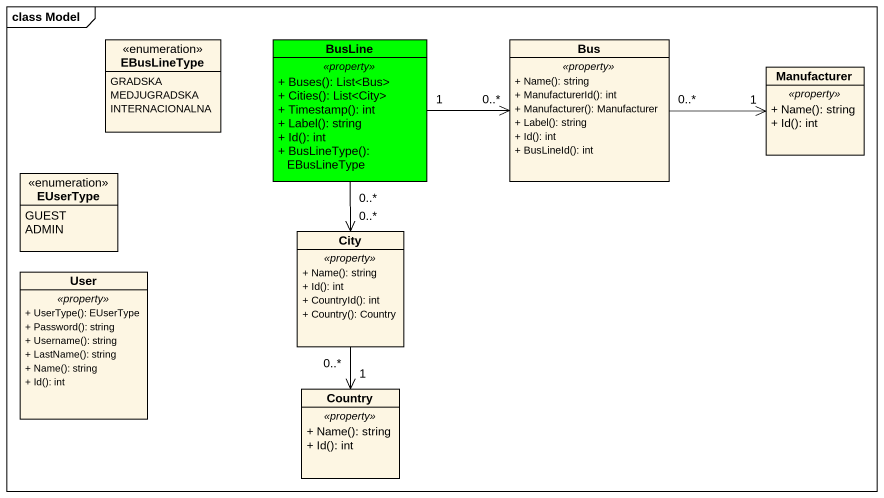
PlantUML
@startuml
mainframe class Model
hide circle
hide empty members
skinparam classAttributeIconSize 0
enum EBusLineType {
  GRADSKA
  MEDJUGRADSKA
  INTERNACIONALNA
}
class BusLine #00FF00 {
  .. <<property>> ..
  + Buses(): List<Bus>
  + Cities(): List<City>
  + Timestamp(): int
  + Label(): string
  + Id(): int
  + BusLineType(): EBusLineType
}
class Bus {
  .. <<property>> ..
  + Name(): string
  + ManufacturerId(): int
  + Manufacturer(): Manufacturer
  + Label(): string
  + Id(): int
  + BusLineId(): int
}
class Manufacturer {
  .. <<property>> ..
  + Name(): string
  + Id(): int
}
enum EUserType {
  GUEST
  ADMIN
}
class City {
  .. <<property>> ..
  + Name(): string
  + Id(): int
  + CountryId(): int
  + Country(): Country
}
class User {
  .. <<property>> ..
  + UserType(): EUserType
  + Password(): string
  + Username(): string
  + LastName(): string
  + Name(): string
  + Id(): int
}
class Country {
  .. <<property>> ..
  + Name(): string
  + Id(): int
}
BusLine "1" -right-> "0..*" Bus
Bus "0..*" -right-> "1" Manufacturer
City "0..*" <-up- "0..*" BusLine
Country "1" <-up- "0..*" City
@enduml
